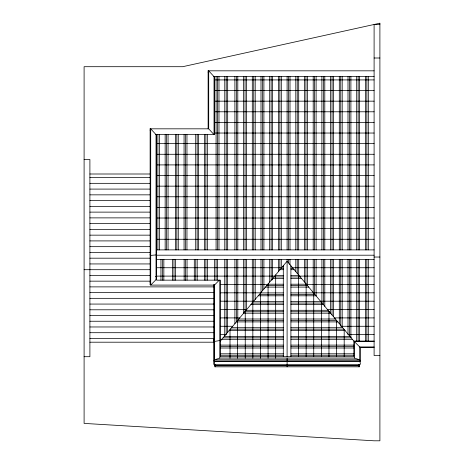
<?xml version="1.0" encoding="UTF-8"?>
<svg xmlns="http://www.w3.org/2000/svg" width="464" height="464" viewBox="0 0 464 464"><rect width="100%" height="100%" fill="white"/><g stroke="black" fill="none" stroke-linecap="round" stroke-linejoin="round"><path stroke-width="0.7" d="M336.539 356.7L336.574 320.404M150.121 282.089L150.609 284.032M215.29 364.321L214.71 365.707L359.49 365.707L359.49 364.298M359.246 365.417L359.246 366.821L214.954 366.821L215.54 365.435L359.49 365.707L358.91 364.321M214.409 361.027L213.869 362.947L214.13 364.698L360.07 364.698L360.36 363.353L359.791 361.027L213.887 361.195L213.887 284.594L214.467 285.093L214.467 359.809L213.887 361.195L360.313 361.195L360.313 347.53L374.1 347.53M150.145 254.318L150.092 254.429A9.645 1.694 0 0 0 150.284 254.858L150.609 255.067M214.13 338.964L213.858 339.578A7.726 2.888 0 0 0 214.188 340.599M220.359 341.052L287.1 261.232L353.841 341.052L353.841 356.7L220.359 356.7L220.359 280.152L156.6 280.152L156.6 134.624M219.298 280.146L214.467 285.093L150.707 285.093L150.121 284.594L150.643 284.061M374.1 346.944L359.733 346.944L359.733 359.809L354.421 358.086L219.779 358.086L214.467 359.809L359.733 359.809L360.313 361.195L359.791 361.027M215.54 365.435L214.71 365.707L214.71 364.263M219.779 340.518L214.467 341.458L213.887 340.918M208.609 71.386L208.121 72.274M150.609 129.386L150.121 130.274M150.643 255.084L150.121 255.13L150.707 255.409L156.02 254.922M379.9 24.482L374.1 24.482L374.1 355.552L379.9 355.552M374.1 58L379.9 58M208.121 128.824L208.121 70.824L374.1 70.824M213.417 76.624L374.1 76.624M214.6 79.918L374.1 79.918M214.6 90.544L374.1 90.544M214.6 101.164L374.1 101.164M214.6 111.789L374.1 111.789M214.6 122.409L374.1 122.409M150.121 284.594L150.121 128.824L208.707 128.824L214.02 134.624L214.02 76.624L208.707 70.824L208.707 128.824M214.6 133.035L374.1 133.035M155.388 134.624L214.6 134.624L214.6 76.624M156.6 143.654L374.1 143.654M156.6 154.28L374.1 154.28M84.1 159.5L89.9 159.5L89.9 356.7L84.1 356.7M156.6 164.906L374.1 164.906M89.9 174L150.075 174M156.6 175.525L374.1 175.525M89.9 177.573L150.075 177.573M89.9 183.332L150.075 183.332M156.455 186.151L374.1 186.151M89.9 189.092L150.075 189.092M89.9 194.845L150.075 194.845M156.455 196.771L374.1 196.771M89.9 200.605L150.075 200.605M89.9 206.364L150.075 206.364M156.6 207.396L374.1 207.396M89.9 212.123L150.075 212.123M89.9 217.877L150.075 217.877M156.455 218.016L374.1 218.016M89.9 223.636L150.075 223.636M156.6 228.642L374.1 228.642M89.9 229.396L150.075 229.396M89.9 235.155L150.075 235.155M156.6 239.267L374.1 239.267M89.9 240.909L150.075 240.909M89.9 246.668L150.075 246.668M374.1 249.887L156.455 249.887L156.455 134.624M89.9 252.428L150.075 252.428M156.6 255.2L374.1 255.2M374.1 257.033L379.9 257.033M89.9 258.187L150.075 258.187M156.6 259.382L374.1 259.382M89.9 263.941L150.075 263.941M282.443 266.8L283.295 266.8M290.905 266.8L291.757 266.8M156.6 267.74L281.654 267.74M292.546 267.74L374.1 267.74M281.23 268.25L283.295 268.25M290.905 268.25L292.97 268.25M84.1 269.7L150.075 269.7M280.018 269.7L283.295 269.7M290.905 269.7L294.182 269.7M89.9 275.425L150.075 275.425M275.169 275.5L283.295 275.5M290.905 275.5L299.031 275.5M156.6 276.103L274.665 276.103M299.535 276.103L374.1 276.103M155.423 276.648L156.873 276.648M273.957 276.95L283.295 276.95M290.905 276.95L300.243 276.95M272.745 278.4L283.295 278.4M290.905 278.4L301.455 278.4M89.9 281.155L150.075 281.155M267.896 284.2L283.295 284.2M290.905 284.2L306.304 284.2M220.359 284.467L267.676 284.467M374.1 284.467L305.95 284.467L305.95 259.382M266.684 285.65L283.295 285.65M290.905 285.65L307.516 285.65M89.9 286.88L213.875 286.88M265.472 287.1L283.295 287.1M290.905 287.1L308.728 287.1M89.9 292.61L213.875 292.61M220.359 292.825L261 292.825L261 259.382M374.1 292.825L313.2 292.825L313.2 259.382M260.623 292.9L283.295 292.9M290.905 292.9L313.577 292.9M259.411 294.35L283.295 294.35M290.905 294.35L314.789 294.35M258.199 295.8L283.295 295.8M290.905 295.8L316.001 295.8M89.9 298.335L213.875 298.335M220.359 301.188L253.75 301.188L253.75 259.382M320.508 301.188L374.1 301.188M253.35 301.6L283.295 301.6M290.905 301.6L320.85 301.6M252.138 303.05L283.295 303.05M290.905 303.05L322.062 303.05M89.9 304.065L213.875 304.065M250.925 304.5L283.295 304.5M290.905 304.5L323.275 304.5M220.359 309.552L246.697 309.552M327.503 309.552L374.1 309.552M89.9 309.79L213.875 309.79M246.071 310.3L283.295 310.3M290.905 310.3L328.129 310.3M244.859 311.75L283.295 311.75M290.905 311.75L329.341 311.75M243.6 313.2L283.295 313.2M290.905 313.2L330.6 313.2M89.9 315.52L213.875 315.52M220.359 317.91L239.708 317.91M334.492 317.91L374.1 317.91M238.798 319L283.295 319M290.905 319L335.402 319M237.585 320.45L283.295 320.45M290.905 320.45L336.615 320.45M89.9 321.245L213.875 321.245M283.295 321.9L236.373 321.9L236.35 259.382M290.905 321.9L337.827 321.9M220.359 326.273L232.719 326.273M340.75 326.273L374.1 326.273M89.9 326.969L213.875 326.969M231.524 327.7L283.295 327.7M290.905 327.7L342.676 327.7M230.312 329.15L283.295 329.15M290.905 329.15L343.888 329.15M229.1 330.6L283.295 330.6M290.905 330.6L345.1 330.6M89.9 332.7L213.875 332.7M220.359 334.637L226.2 334.637L226.2 259.382M374.1 334.637L348 334.637L348 259.382M224.251 336.4L283.295 336.4M290.905 336.4L349.949 336.4M223.039 337.85L283.295 337.85M290.905 337.85L351.161 337.85M89.9 338.424L213.875 338.424M220.359 339.3L283.295 339.3M290.905 339.3L352.373 339.3M353.841 341.052L374.1 341.052M354.421 358.086L354.421 341.632L374.1 341.632M89.9 342.2L213.916 342.2M220.359 345.1L283.295 345.1M290.905 345.1L353.841 345.1M220.359 346.55L283.295 346.55M290.905 346.55L353.841 346.55M220.359 348L283.295 348M290.905 348L353.841 348M220.359 353.8L283.295 353.8M290.905 353.8L353.841 353.8M220.359 355.25L283.295 355.25M290.905 355.25L353.841 355.25M354.421 341.632L360.36 347.571M208.121 70.824L208.643 71.392M150.121 128.824L150.643 129.392M358.66 365.435L359.246 366.821M368.3 76.624L368.3 249.887M368.3 259.382L368.3 341.052M366.85 76.624L366.85 249.887M366.85 259.382L366.85 341.052M365.4 76.624L365.4 249.887M365.4 259.382L365.4 341.052M359.6 76.624L359.6 249.887M359.6 259.382L359.6 341.052M358.15 76.624L358.15 249.887M358.15 259.382L358.15 341.052M356.7 76.624L356.7 249.887M356.7 259.382L356.7 341.052M350.9 76.624L350.9 249.887M350.9 259.382L350.9 337.537M349.45 76.624L349.45 249.887M349.45 259.382L349.45 335.803M348 76.624L348 249.887M344.189 329.51L344.189 356.7M342.2 76.624L342.2 249.887M342.2 259.382L342.2 327.132M340.75 76.624L340.75 249.887M340.75 259.382L340.75 325.397M339.3 76.624L339.3 249.887M339.3 259.382L339.3 323.663M333.5 76.624L333.5 249.887M333.5 259.382L333.5 316.726M332.05 76.624L332.05 249.887M332.05 259.382L332.05 314.992M330.6 76.624L330.6 249.887M330.6 259.382L330.6 313.258M328.964 311.303L328.964 356.7M324.8 76.624L324.8 249.887M324.8 259.382L324.8 306.321M323.35 76.624L323.35 249.887M323.35 259.382L323.35 304.587M321.9 76.624L321.9 249.887M321.9 259.382L321.9 302.853M321.355 302.197L321.355 356.7M316.1 76.624L316.1 249.887M316.1 259.382L316.1 295.916M314.65 76.624L314.65 249.887M314.65 259.382L314.65 294.182M313.739 293.097L313.739 356.7M313.2 76.624L313.2 249.887M307.4 76.624L307.4 249.887M307.4 259.382L307.4 285.511M306.13 283.991L306.13 356.7M305.95 76.624L305.95 249.887M304.5 76.624L304.5 249.887M304.5 259.382L304.5 282.042M298.7 76.624L298.7 249.887M298.7 259.382L298.7 275.106M298.52 274.885L298.52 356.7M297.25 76.624L297.25 249.887M297.25 259.382L297.25 273.371M295.8 76.624L295.8 249.887M295.8 259.382L295.8 271.637M290.905 265.785L290.905 356.7M290 76.624L290 249.887M290 259.382L290 264.7M288.55 76.624L288.55 249.887M288.55 259.382L288.55 262.966M287.1 76.624L287.1 249.887M287.1 259.382L287.1 356.7M287.1 358.086L287.1 366.821M283.295 265.785L283.295 356.7M281.3 76.624L281.3 249.887M281.3 259.382L281.3 268.169M279.85 76.624L279.85 249.887M279.85 259.382L279.85 269.903M278.4 76.624L278.4 249.887M278.4 259.382L278.4 271.637M275.68 274.885L275.68 358.22M272.6 76.624L272.6 249.887M272.6 259.382L272.6 279.885M271.15 76.624L271.15 249.887M271.15 259.382L271.15 280.308M269.7 76.624L269.7 249.887M269.7 259.382L269.7 282.042M268.07 283.991L268.07 358.22M263.9 76.624L263.9 249.887M263.9 259.382L263.9 288.979M262.45 76.624L262.45 249.887M262.45 259.382L262.45 290.713M261 76.624L261 249.887M260.461 293.097L260.461 358.22M255.2 76.624L255.2 249.887M255.2 259.382L255.2 299.384M253.75 76.624L253.75 249.887M252.845 302.197L252.845 358.22M252.3 76.624L252.3 249.887M252.3 259.382L252.3 302.853M246.5 76.624L246.5 249.887M246.5 259.382L246.5 309.79M245.236 311.303L245.236 358.22M245.05 76.624L245.05 249.887M245.05 259.382L245.05 311.524M243.6 76.624L243.6 249.887M243.6 259.382L243.6 313.258M237.8 76.624L237.8 249.887M237.8 259.382L237.8 320.195M237.626 320.404L237.626 358.22M236.35 76.624L236.35 249.887M234.9 76.624L234.9 249.887M234.9 259.382L234.9 323.663M230.011 329.51L230.011 358.22M227.679 76.624L227.679 249.887M227.65 259.382L227.65 332.334M226.229 76.624L226.229 249.887M224.779 76.624L224.779 249.887M224.75 259.382L224.75 335.803M219.779 280.378L219.779 358.086M218.979 76.624L218.979 249.887M217.529 76.624L217.529 249.887M217.5 259.382L217.5 280.152M216.079 76.624L216.079 249.887M216.05 259.382L216.05 280.152M214.954 364.681L214.954 366.821M214.6 259.382L214.6 280.152M214.13 284.67L214.13 364.698M207.321 134.624L207.321 249.887M207.35 259.382L207.35 280.152M205.871 134.624L205.871 249.887M205.9 259.382L205.9 280.308M204.421 134.624L204.421 249.887M204.45 259.382L204.45 280.152M198.621 134.624L198.621 249.887M197.171 134.624L197.171 249.887M197.2 259.382L197.2 280.152M195.721 134.624L195.721 249.887M195.75 259.382L195.75 280.152M194.3 259.382L194.3 280.152M187.05 259.382L187.05 280.152M186.963 134.624L186.963 249.887M185.6 259.382L185.6 280.308M185.513 134.624L185.513 249.887M184.15 259.382L184.15 280.152M184.063 134.624L184.063 249.887M178.263 134.624L178.263 249.887M176.813 134.624L176.813 249.887M175.45 259.382L175.45 280.152M175.363 134.624L175.363 249.887M174 259.382L174 280.308M172.55 259.382L172.55 280.152M168.055 134.624L168.055 249.887M166.605 134.624L166.605 249.887M165.155 134.624L165.155 249.887M163.85 259.382L163.85 280.152M162.4 259.382L162.4 280.152M160.95 259.382L160.95 280.152M159.355 134.624L159.355 249.887M157.905 134.624L157.905 249.887M156.02 279.653L150.707 285.093L150.707 128.824L156.02 134.624L156.02 279.653M379.9 23.2L182.7 66.7L84.1 66.7L84.1 423.4L374.1 440.8L379.9 440.8L379.9 23.2"/></g></svg>
